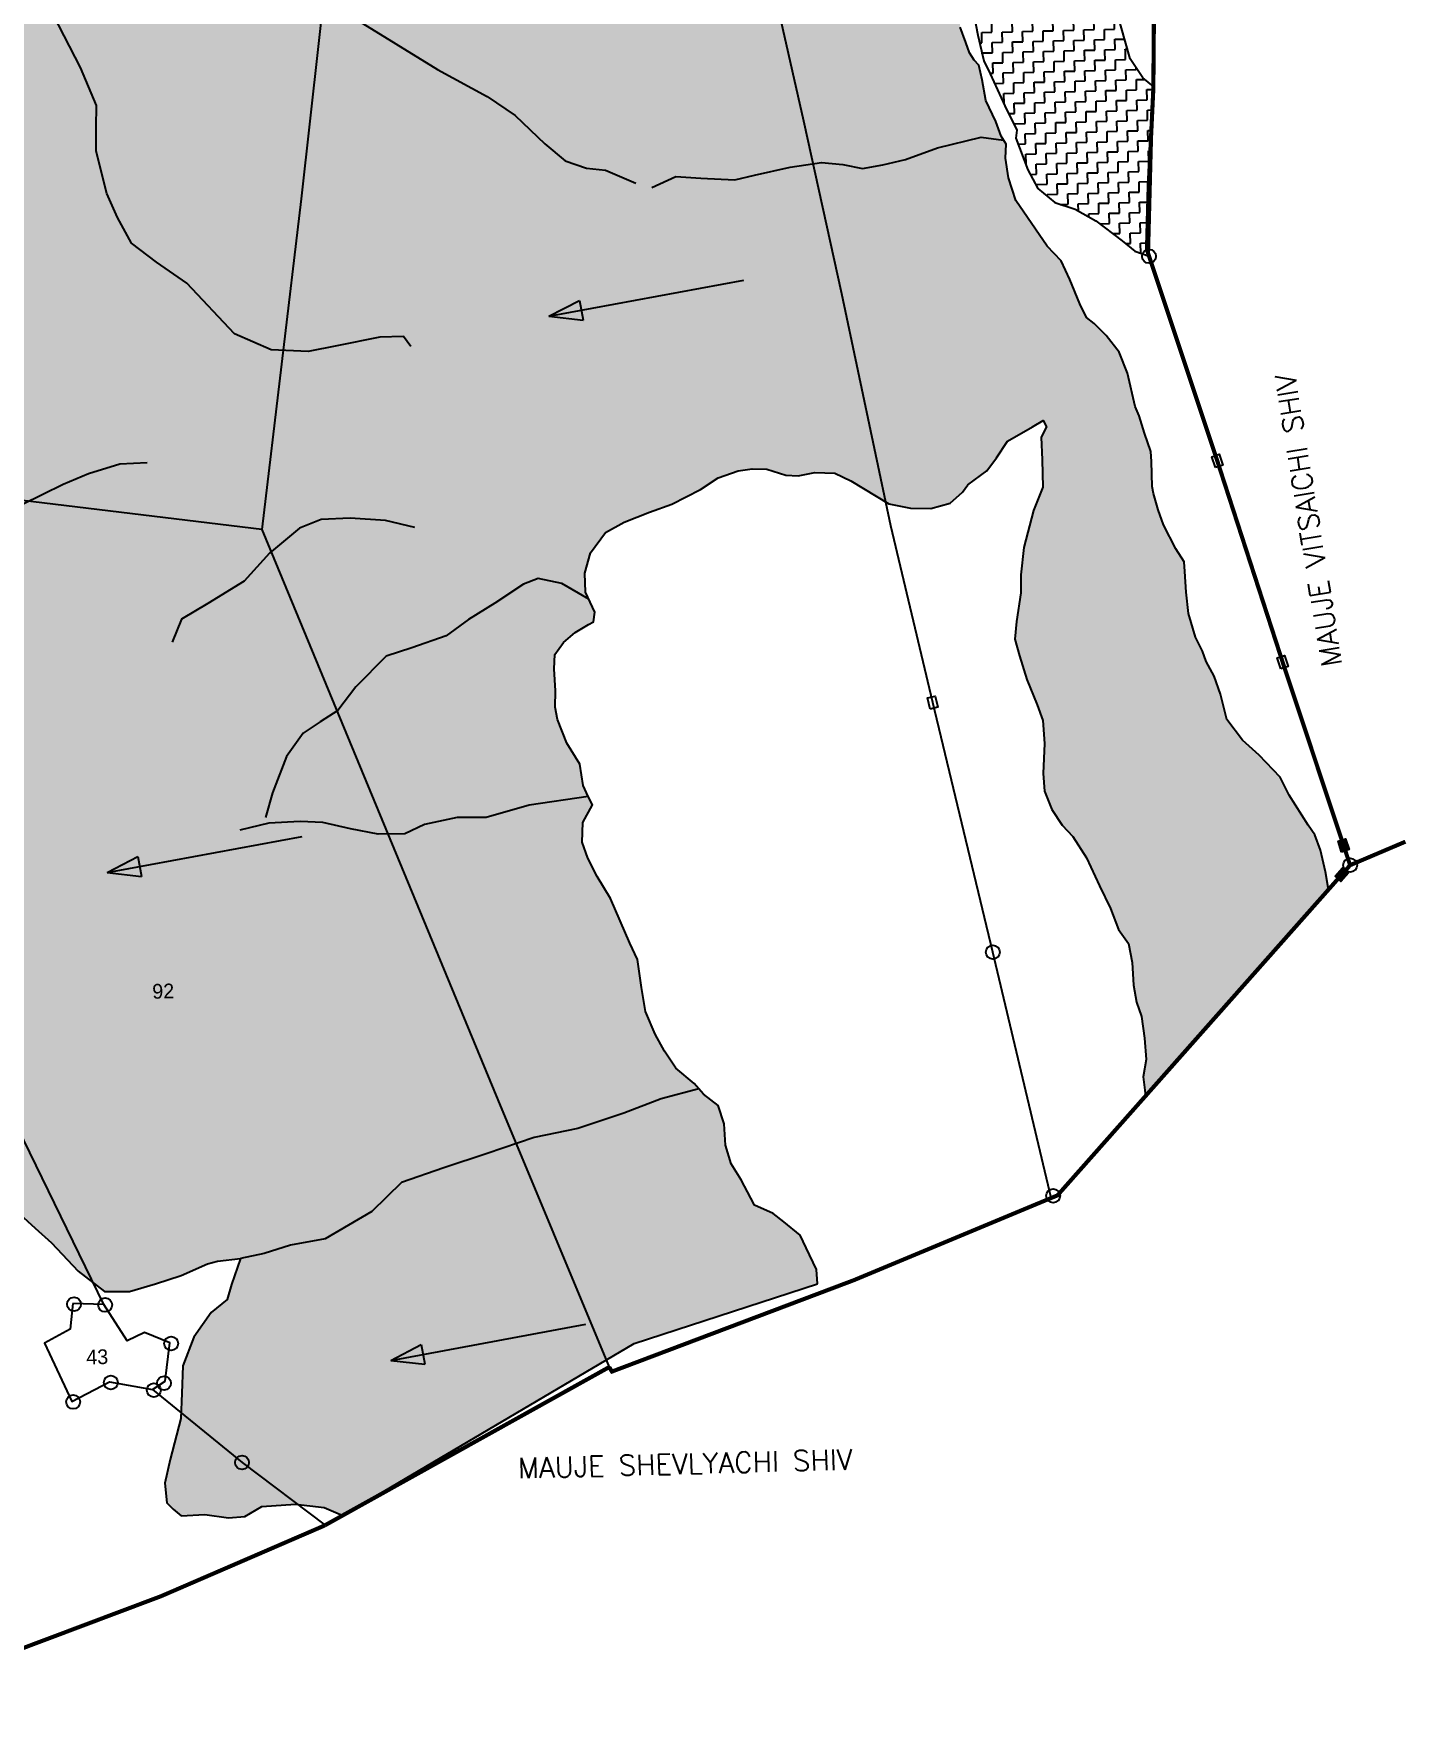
# Model space of a CAD drawing. Header units: metres. Extents: x 294000 to 297255, y 2020693 to 2023290.
# Drawn here: x 296395 to 297255, y 2020869 to 2021916 of the extents above; entities that cross this region are included whole.
import ezdxf
from ezdxf.enums import TextEntityAlignment as Align

# ---------------------------------------------------------------- set-up
doc = ezdxf.new("R2010")
doc.units = ezdxf.units.M
doc.linetypes.add('DIVIDE', pattern=[1.25, 0.5, -0.25, 0, -0.25, 0, -0.25])
for name, color, linetype in [('LINE_WATER', 4, 'Continuous'), ('POLY_HATCH', 12, 'Continuous'), ('POLY_PARCEL', 6, 'Continuous'), ('SYM_ARROW', 1, 'Continuous'), ('SYM_STONE', 1, 'Continuous'), ('TEXT_MAPOUT', 7, 'Continuous'), ('TEXT_PARCEL', 7, 'Continuous'), ('V_BOUND_LINE', 7, 'Continuous'), ('V_DIVIDE_LINE', 7, 'DIVIDE')]:
    doc.layers.add(name, color=color, linetype=linetype)
doc.styles.get("Standard").update_dxf_attribs({"font": 'simplex.shx'})
doc.styles.add('TEXT_MAP', font='', dxfattribs={"height": 1.8})
doc.styles.get('TEXT_MAP').set_extended_font_data('Kruti Dev 050')
pattern_1 = [(1.50064, (293335.346, 2019984.769), (6.225029, 6.559959), [6.394687, -6.394687]), (91.50064, (293341.7385, 2019984.936), (-6.559959, 6.225029), [6.394687, -6.394687])]

# ---------------------------------------------------------------- blocks, each defined once
blk = doc.blocks.new('STONE')
blk.add_circle((0, 0), 0.851)
blk = doc.blocks.new('STONESQUAREFILLED')
blk.add_hatch(color=256).paths.add_polyline_path([(0.7, -0.48), (0.7, 0.48), (-0.7, 0.48), (-0.7, -0.48)])
blk.add_lwpolyline([(-0.7, 0.48), (0.7, 0.48), (0.7, -0.48), (-0.7, -0.48)], close=True)
blk = doc.blocks.new('STONESQUARE')
blk.add_lwpolyline([(-0.7, 0.48), (0.7, 0.48), (0.7, -0.48), (-0.7, -0.48)], close=True)
blk = doc.blocks.new('ARROWASPECT')
h = blk.add_hatch(color=256)
h.paths.add_polyline_path([(2.85, -2.85), (3.72, -1.98), (0, 0)])
h.paths.add_polyline_path([(0, 0), (1.98, -3.72), (2.85, -2.85)])
for points in [[(0, 0), (17.15, -17.15)], [(0, 0), (1.98, -3.72)], [(0, 0), (3.72, -1.98)], [(3.72, -1.98), (1.98, -3.72)]]:
    blk.add_lwpolyline(points)

msp = doc.modelspace()

# ---------------------------------------------------------------- hatches: boundary and pattern name
at = {"layer": 'POLY_HATCH'}
h = msp.add_hatch(dxfattribs=at)
h.set_pattern_fill('ZIGZAG', color=256, scale=51.157499, angle=1.5006, style=0)
h.set_pattern_definition(pattern_1)
h.paths.add_polyline_path([(296966.2, 2021957.5), (296962.1, 2021964.6), (296961.5, 2021977.4), (296960.9, 2021988.5), (296963.4, 2021999), (296963.9, 2022005.7), (296971.1, 2022026.7), (296976.7, 2022029.5), (296984.4, 2022030.6), (296991.5, 2022033.6), (296996.3, 2022040.6), (296998.6, 2022045.9), (297002.5, 2022048.6), (297006.8, 2022062.6), (297012.3, 2022072.7), (297013.6, 2022081), (297017.9, 2022090.4), (297022.8, 2022100.7), (297023.3, 2022109.1), (297022.8, 2022123.2), (297021.2, 2022134.1), (297019.5, 2022145.3), (297018.5, 2022155.4), (297019.3, 2022165.4), (297022.7, 2022173.1), (297028, 2022180.6), (297032, 2022186.3), (297024.2, 2022186.9), (297020.1, 2022186.9), (297018.7, 2022192.1), (297016.9, 2022201.7), (297014.4, 2022210.9), (297008.4, 2022224.4), (297000.1, 2022235.9), (296989.3, 2022245.9), (296977.7, 2022250.6), (296960.2, 2022263.2), (296952.9, 2022268.7), (296944.1, 2022275.6), (296938.9, 2022282.4), (296935.3, 2022301.1), (296928, 2022314.2), (296922, 2022323.7), (296922.1, 2022332.7), (296921.1, 2022336.3), (296929.7, 2022329.9), (296940.1, 2022313), (296952.3, 2022296.2), (296960.2, 2022285.1), (296974.3, 2022274), (296989.2, 2022270.8), (297010.7, 2022266.5), (297024.4, 2022261.5), (297033.9, 2022255.7), (297054.9, 2022246.6), (297046.8, 2022300.7), (297019.8, 2022310.6), (296995.4, 2022323.2), (296976.6, 2022338.4), (296965.5, 2022359.8), (296958.1, 2022375), (296947.7, 2022382.8), (296929.8, 2022393.4), (296918.6, 2022409.7), (296912.7, 2022425.2), (296906.9, 2022438.3), (296898, 2022445.6), (296887.5, 2022444.1), (296883.9, 2022453.1), (296875.8, 2022463.5), (296875.2, 2022464.1), (296212.1, 2022265.3), (296232.3, 2022246.2), (296258.6, 2022221.2), (296268.2, 2022209.1), (296286.8, 2022195.9), (296298.5, 2022197.7), (296317.6, 2022202.1), (296324.8, 2022209.1), (296345.6, 2022204.1), (296366.3, 2022204.1), (296385.7, 2022195.8), (296371.5, 2022192), (296356.4, 2022187.2), (296343.7, 2022185.4), (296329.4, 2022184.5), (296319.1, 2022186.2), (296305.8, 2022187.3), (296293.5, 2022184.5), (296287, 2022172.6), (296286.8, 2022159.3), (296287.3, 2022139.2), (296295.8, 2022116.4), (296316.4, 2022098.2), (296328.5, 2022090.9), (296343.3, 2022071.7), (296351.2, 2022049.3), (296366.5, 2022047.2), (296381.3, 2022041.7), (296395.9, 2022028.8), (296409.5, 2022019.3), (296411, 2022015.9), (296402, 2022002.4), (296401.7, 2021977.4), (296399.4, 2021971.9), (296387.8, 2021981.9), (296373, 2022002.2), (296358.3, 2022020.4), (296335.5, 2022045.4), (296313.6, 2022057.5), (296292.4, 2022058.5), (296276.2, 2022057.6), (296258.2, 2022050.2), (296244.7, 2022040.5), (296221.3, 2022034), (296196.3, 2022029.4), (296169.8, 2022027.8), (296142.5, 2022020.7), (296131, 2022004.1), (296124.2, 2021981.3), (296123.9, 2021953.3), (296126.4, 2021932.8), (296122.2, 2021906.4), (296121.8, 2021886.7), (296127.2, 2021865.7), (296136.7, 2021843.4), (296155.6, 2021814.8), (296165, 2021793.4), (296172.1, 2021767.6), (296181.8, 2021754.1), (296196.5, 2021718.8), (296198.8, 2021705.1), (296205.1, 2021669.4), (296208.8, 2021642), (296218.8, 2021616.8), (296234.3, 2021591.4), (296246.6, 2021571.1), (296262.1, 2021561.2), (296275.4, 2021560.6), (296289.1, 2021563.4), (296306.5, 2021572.2), (296322.5, 2021583.4), (296337.5, 2021592.6), (296341.1, 2021602.5), (296351.7, 2021612.6), (296364.9, 2021615.4), (296368.4, 2021614.1), (296363.6, 2021606.6), (296340.1, 2021585.3), (296328.3, 2021568.8), (296318.7, 2021559.7), (296290.4, 2021550.2), (296257.7, 2021541.9), (296239.5, 2021521.7), (296235, 2021507.8), (296230.8, 2021497.9), (296217.9, 2021484.3), (296200, 2021471.5), (296175.3, 2021458.1), (296170.2, 2021447), (296170.8, 2021440.6), (296176.8, 2021436.8), (296179.5, 2021430), (296196.3, 2021425.1), (296207.7, 2021422.4), (296220.1, 2021416.9), (296223.7, 2021411.1), (296218.9, 2021406), (296242.4, 2021396.6), (296263.3, 2021386.4), (296276.2, 2021382.8), (296289, 2021381.6), (296298.2, 2021384.3), (296304.3, 2021379.6), (296310.1, 2021383.6), (296316.7, 2021376), (296315, 2021364.6), (296306, 2021352.1), (296306.4, 2021336.4), (296294.5, 2021319.4), (296280.3, 2021299.9), (296262.6, 2021279.1), (296248.1, 2021271.4), (296238, 2021261.3), (296235, 2021245), (296235.7, 2021238.2), (296243.8, 2021227.6), (296254.7, 2021223.9), (296269.2, 2021217.4), (296280.6, 2021212.8), (296283.1, 2021209), (296294.1, 2021205.3), (296300, 2021206.2), (296312.9, 2021202.6), (296325.9, 2021194.1), (296345.8, 2021184.3), (296361.7, 2021180.8), (296377.3, 2021184.7), (296384.3, 2021179.4), (296396.4, 2021168.5), (296406.5, 2021159.3), (296423.2, 2021141.6), (296439.8, 2021128.7), (296455.5, 2021128.7), (296471.6, 2021133.5), (296487.7, 2021138.8), (296504.2, 2021146.1), (296510.5, 2021147.8), (296524.8, 2021149.5), (296519.3, 2021133.2), (296516.6, 2021123.8), (296506.5, 2021115.7), (296495.6, 2021100.2), (296488.7, 2021082.3), (296488.2, 2021065.1), (296487.6, 2021049.3), (296480.9, 2021023.6), (296477.4, 2021008.8), (296478.7, 2020996.5), (296482.7, 2020992.7), (296487.7, 2020988.4), (296502.5, 2020989.3), (296517.3, 2020987.2), (296527.6, 2020988), (296538.2, 2020994.2), (296559.3, 2020995.7), (296577.1, 2020993.7), (296588.8, 2020988.7), (296771.1, 2021096.3), (296885.9, 2021133.6), (296885.2, 2021142.5), (296878.8, 2021156.1), (296875, 2021164.1), (296864.8, 2021172.4), (296858.1, 2021177.6), (296846.4, 2021182.8), (296844.1, 2021187.2), (296838.1, 2021198.6), (296831.8, 2021208.6), (296828.3, 2021220.3), (296827.5, 2021233.7), (296823.6, 2021245.1), (296814.5, 2021252.3), (296808.7, 2021258.9), (296797.2, 2021268.5), (296790.1, 2021279.2), (296784.3, 2021289.8), (296778.1, 2021303.9), (296775.6, 2021318.9), (296773.1, 2021336.4), (296768.3, 2021346.7), (296756.3, 2021374.6), (296747.9, 2021388.4), (296742.2, 2021399.8), (296738.6, 2021410), (296738.9, 2021422.3), (296745.1, 2021433.2), (296742.4, 2021438.5), (296739.2, 2021445.3), (296737.2, 2021458.7), (296728.9, 2021471.8), (296723.2, 2021486.7), (296721.7, 2021494.3), (296722, 2021504.6), (296721.1, 2021518.4), (296721.4, 2021527.4), (296727, 2021534.8), (296734.1, 2021541), (296742.5, 2021546.1), (296745.7, 2021547.8), (296746.5, 2021553.8), (296740.7, 2021566.3), (296740.2, 2021578.2), (296743.7, 2021590.8), (296753.2, 2021603.6), (296764.8, 2021610.1), (296780.8, 2021616.4), (296794.6, 2021621.3), (296812.6, 2021630.6), (296823.6, 2021637.8), (296836.2, 2021642.3), (296844.9, 2021643.4), (296854.2, 2021643.3), (296866, 2021639.5), (296873.8, 2021639), (296884.1, 2021641.1), (296896.6, 2021640.7), (296906.7, 2021635.9), (296930.5, 2021621.5), (296943.9, 2021618.8), (296956.7, 2021618.6), (296968.8, 2021622), (296976.6, 2021628.9), (296979.8, 2021633.5), (296991.7, 2021642.1), (296997.8, 2021650.3), (297004.7, 2021660.7), (297020.2, 2021669.8), (297026.9, 2021673.6), (297029, 2021669.7), (297025.8, 2021663.2), (297026.4, 2021649.1), (297026.7, 2021631.9), (297020.9, 2021617.3), (297014.8, 2021594.3), (297013.1, 2021577.1), (297013, 2021565.9), (297010.2, 2021548), (297009.2, 2021536.8), (297012.2, 2021526.4), (297016.7, 2021511.7), (297023.3, 2021495.9), (297026.7, 2021486), (297027.8, 2021471.6), (297027, 2021452.9), (297027.8, 2021441.9), (297032.3, 2021430.4), (297038.9, 2021420.6), (297045.5, 2021413.4), (297054, 2021400.1), (297062.3, 2021382.5), (297069, 2021368.4), (297074.1, 2021355.3), (297080.3, 2021346.5), (297082.6, 2021334.7), (297083.5, 2021320.4), (297085.3, 2021309.7), (297088.4, 2021300.9), (297090.4, 2021287.2), (297091.5, 2021274), (297089.6, 2021263), (297090.5, 2021254.7), (297090.9, 2021250.9), (297205.4, 2021380.2), (297203.6, 2021391.3), (297200.5, 2021404.8), (297197, 2021414.5), (297192.8, 2021420.5), (297180.8, 2021439.2), (297175.3, 2021450.5), (297162.2, 2021464.4), (297151.6, 2021473.8), (297141.8, 2021486.7), (297138, 2021502.4), (297133.9, 2021513.8), (297128.9, 2021523), (297126.6, 2021529.4), (297122.2, 2021538.1), (297118, 2021553), (297116.4, 2021566.4), (297115.7, 2021579.2), (297115.1, 2021585.2), (297110, 2021593.5), (297102.2, 2021608.5), (297098.9, 2021617.9), (297095.3, 2021630.2), (297094.8, 2021648), (297094.4, 2021654.3), (297090.3, 2021665.8), (297087, 2021676.6), (297084.6, 2021682.5), (297079.7, 2021703.4), (297074.5, 2021716.5), (297066.4, 2021726.9), (297058.8, 2021734.3), (297054, 2021738.2), (297049.9, 2021746.7), (297043.7, 2021762), (297038.3, 2021773.6), (297029.5, 2021782.8), (297009.9, 2021811.4), (297005.3, 2021825.5), (297003.5, 2021837.7), (297003.9, 2021846.5), (297000.6, 2021851.6), (296997.3, 2021860.8), (296991.2, 2021873.8), (296988.9, 2021886.9), (296986.8, 2021895.9), (296983.9, 2021899.2), (296980.8, 2021903.6), (296978.6, 2021910.2), (296975, 2021919.7), (296975, 2021927.8), (296973.8, 2021935.6), (296969.8, 2021944.7)])
h = msp.add_hatch(dxfattribs=at)
h.set_pattern_fill('ZIGZAG', color=256, scale=51.157499, angle=1.5006, style=0)
h.set_pattern_definition(pattern_1)
h.paths.add_polyline_path([(296981.8, 2021937.6), (296986.1, 2021914.7), (296989, 2021902.6), (297080.1, 2021905), (297075.6, 2021920.6), (297071.8, 2021933.6), (297066.1, 2021947.1), (297063.6, 2021964.6), (297065.7, 2021971.8), (297072.2, 2021984.8), (297079.4, 2021993.2), (297082.5, 2021991), (297091.3, 2021995.4), (297083.3, 2022058.4), (297063.5, 2022059.9), (297051, 2022058.4), (297037.3, 2022058.3), (297028, 2022055), (297019.5, 2022044.2), (297012.7, 2022032.3), (297004.3, 2022023.3), (296993.1, 2022017.6), (296983.3, 2022009.7), (296977.9, 2021997.3), (296977.9, 2021986.5), (296976.7, 2021968), (296977, 2021955.7)])
h = msp.add_hatch(dxfattribs=at)
h.set_pattern_fill('ZIGZAG', color=256, scale=51.157499, angle=1.5006, style=0)
h.set_pattern_definition(pattern_1)
h.paths.add_polyline_path([(297095.9, 2021881.3), (297095.9, 2021882.7), (297089.3, 2021888), (297081.5, 2021900), (297080.1, 2021905), (296989, 2021902.6), (296989.9, 2021898.7), (296993.8, 2021890.5), (297003.1, 2021870.6), (297010.6, 2021855.3), (297009.8, 2021850.4), (297017.4, 2021830.6), (297023.7, 2021818.9), (297034.2, 2021810), (297047.1, 2021805.8), (297059.9, 2021798.7), (297076.4, 2021786.1), (297084.3, 2021779.7), (297089.2, 2021777.9, -0.232521), (297091.9, 2021780.6), (297093, 2021820.2)])

# ---------------------------------------------------------------- linework, layer by layer
at = {"layer": 'LINE_WATER'}
for points in [[(296410.2, 2022017.6), (296433.6, 2022007.1), (296455.3, 2022005.7), (296476, 2022001.8), (296491.5, 2021993.4), (296509.1, 2021977.6), (296522.7, 2021965.7), (296538.8, 2021951.9), (296558.3, 2021938.2), (296582.7, 2021928.5), (296596, 2021925.4), (296648.1, 2021893.2), (296679.1, 2021876.3), (296696.6, 2021864.5), (296715.2, 2021846.8), (296727.9, 2021836.2), (296741.3, 2021831.6), (296753.2, 2021830.4), (296772.1, 2021822.1)], [(296631.4, 2021720), (296626.9, 2021726.3), (296612.1, 2021725.9), (296585.2, 2021720.3), (296567.1, 2021716.9), (296544, 2021717.8), (296521.1, 2021728), (296491.3, 2021759.6), (296472.3, 2021772.8), (296456.7, 2021784.7), (296447.9, 2021800.7), (296441.2, 2021815.7), (296434.5, 2021842.2), (296434.6, 2021857), (296434.8, 2021870.7), (296424.8, 2021894.5), (296407.6, 2021927.7), (296399.4, 2021942.2), (296401.2, 2021948.7), (296400.8, 2021963.4), (296399.4, 2021971.9)], [(296782.1, 2021819.5), (296797.1, 2021826.3), (296812.9, 2021825.2), (296834.1, 2021824.3), (296846.3, 2021827.1), (296868.8, 2021832.1), (296888.3, 2021835), (296901.6, 2021833.9), (296914, 2021831.3), (296926.7, 2021833.6), (296940.9, 2021836.9), (296960.9, 2021844.3), (296988.2, 2021850.9), (297002.2, 2021849)], [(296466.5, 2021647.3), (296449.3, 2021646.3), (296429.8, 2021640.4), (296413.8, 2021633.6), (296388.5, 2021621.2), (296368.4, 2021614.1)], [(296633.9, 2021606.8), (296615.6, 2021611.2), (296593.5, 2021612.6), (296575.3, 2021611.7), (296561.7, 2021606.4), (296542.9, 2021590.7), (296527.2, 2021573.1), (296504.4, 2021559.2), (296488, 2021549.5), (296482, 2021535.1)], [(296742.7, 2021561.9), (296725.9, 2021571.8), (296711.1, 2021574.9), (296701.9, 2021571.2), (296684, 2021559.4), (296667.5, 2021549.2), (296653.5, 2021539), (296632.1, 2021531.5), (296616, 2021526.2), (296596.9, 2021507.1), (296585.8, 2021492.3), (296574.7, 2021485.2), (296564.1, 2021478), (296553.6, 2021463.5), (296544.9, 2021440.7), (296540.4, 2021425.4)], [(296742.4, 2021438.5), (296705.4, 2021433), (296678.6, 2021425.4), (296660.4, 2021425.4), (296639.9, 2021420.9), (296627.7, 2021415.2), (296611, 2021414.8), (296593.7, 2021418.2), (296576.4, 2021422.2), (296562.2, 2021422.8), (296542.5, 2021421.8), (296524.5, 2021417.4)], [(296811.6, 2021255.6), (296788, 2021249.4), (296764.6, 2021240.4), (296735.9, 2021230.8), (296708.5, 2021225.2), (296679.2, 2021215.1), (296652, 2021206.1), (296625.6, 2021197), (296607, 2021178.9), (296577.8, 2021161.8), (296556.2, 2021157.8), (296539.7, 2021152.5), (296524.8, 2021149.5)]]:
    msp.add_lwpolyline(points, dxfattribs=at)
at = {"layer": 'POLY_HATCH'}
for points in [[(297083.3, 2022058.4), (297063.5, 2022059.9), (297051, 2022058.4), (297037.3, 2022058.3), (297028, 2022055), (297019.5, 2022044.2), (297012.7, 2022032.3), (297004.3, 2022023.3), (296993.1, 2022017.6), (296983.3, 2022009.7), (296977.9, 2021997.3), (296977.9, 2021986.5), (296976.7, 2021968), (296977, 2021955.7), (296981.8, 2021937.6), (296986.1, 2021914.7), (296989.9, 2021898.7), (296993.8, 2021890.5), (297003.1, 2021870.6), (297010.6, 2021855.3), (297009.8, 2021850.4)], [(297095.9, 2021882.7), (297089.3, 2021888), (297081.5, 2021900), (297075.6, 2021920.6), (297071.8, 2021933.6), (297066.1, 2021947.1), (297063.6, 2021964.6), (297065.7, 2021971.8), (297072.2, 2021984.8), (297079.4, 2021993.2), (297082.5, 2021991), (297091.3, 2021995.4)], [(297000.6, 2021851.6), (296997.3, 2021860.8), (296991.2, 2021873.8), (296988.9, 2021886.9), (296986.8, 2021895.9), (296983.9, 2021899.2), (296980.8, 2021903.6), (296978.6, 2021910.2), (296975, 2021919.7)], [(297093.2, 2021776.4), (297093.2, 2021776.4), (297095.9, 2021881.3), (297095.9, 2021882.7)], [(297205.4, 2021380.2), (297203.6, 2021391.3), (297200.5, 2021404.8), (297197, 2021414.5), (297192.8, 2021420.5), (297180.8, 2021439.2), (297175.3, 2021450.5), (297162.2, 2021464.4), (297151.6, 2021473.8), (297141.8, 2021486.7), (297138, 2021502.4), (297133.9, 2021513.8), (297128.9, 2021523), (297126.6, 2021529.4), (297122.2, 2021538.1), (297118, 2021553), (297116.4, 2021566.4), (297115.7, 2021579.2), (297115.1, 2021585.2), (297110, 2021593.5), (297102.2, 2021608.5), (297098.9, 2021617.9), (297095.9, 2021628.1), (297095.2, 2021632.5), (297094.8, 2021648), (297094.4, 2021654.3), (297090.3, 2021665.8), (297087, 2021676.6), (297084.6, 2021682.5), (297079.7, 2021703.4), (297074.5, 2021716.5), (297066.4, 2021726.9), (297058.8, 2021734.3), (297054, 2021738.2), (297049.9, 2021746.7), (297043.7, 2021762), (297038.3, 2021773.6), (297029.5, 2021782.8), (297009.9, 2021811.4), (297005.3, 2021825.5), (297003.5, 2021837.7), (297003.9, 2021846.5), (297000.6, 2021851.6)], [(297009.8, 2021850.4), (297017.4, 2021830.6), (297023.7, 2021818.9), (297034.2, 2021810), (297047.1, 2021805.8), (297059.9, 2021798.7), (297076.4, 2021786.1), (297084.3, 2021779.7), (297093.2, 2021776.4)], [(296885.9, 2021133.6), (296885.2, 2021142.5), (296878.8, 2021156.1), (296875, 2021164.1), (296864.8, 2021172.4), (296858.1, 2021177.6), (296846.4, 2021182.8), (296844.1, 2021187.2), (296838.1, 2021198.6), (296831.8, 2021208.6), (296828.3, 2021220.3), (296827.5, 2021233.7), (296823.6, 2021245.1), (296814.5, 2021252.3), (296808.7, 2021258.9), (296797.2, 2021268.5), (296790.1, 2021279.2), (296784.3, 2021289.8), (296778.1, 2021303.9), (296775.6, 2021318.9), (296773.1, 2021336.4), (296768.3, 2021346.7), (296756.3, 2021374.6), (296747.9, 2021388.4), (296742.2, 2021399.8), (296738.6, 2021410), (296738.9, 2021422.3), (296745.1, 2021433.2), (296742.4, 2021438.5), (296739.2, 2021445.3), (296737.2, 2021458.7), (296728.9, 2021471.8), (296723.2, 2021486.7), (296721.7, 2021494.3), (296722, 2021504.6), (296721.1, 2021518.4), (296721.4, 2021527.4), (296727, 2021534.8), (296734.1, 2021541), (296742.5, 2021546.1), (296745.7, 2021547.8), (296746.5, 2021553.8), (296740.7, 2021566.3), (296740.2, 2021578.2), (296743.7, 2021590.8), (296753.2, 2021603.6), (296764.8, 2021610.1), (296780.8, 2021616.4), (296794.6, 2021621.3), (296812.6, 2021630.6), (296823.6, 2021637.8), (296836.2, 2021642.3), (296844.9, 2021643.4), (296854.2, 2021643.3), (296866, 2021639.5), (296873.8, 2021639), (296884.1, 2021641.1), (296896.6, 2021640.7), (296906.7, 2021635.9), (296930.5, 2021621.5), (296943.9, 2021618.8), (296956.7, 2021618.6), (296968.8, 2021622), (296976.6, 2021628.9), (296979.8, 2021633.5), (296991.7, 2021642.1), (296997.8, 2021650.3), (297004.7, 2021660.7), (297020.2, 2021669.8), (297026.9, 2021673.6), (297029, 2021669.7), (297025.8, 2021663.2), (297026.4, 2021649.1), (297026.7, 2021631.9), (297020.9, 2021617.3), (297014.8, 2021594.3), (297013.1, 2021577.1), (297013, 2021565.9), (297010.2, 2021548), (297009.2, 2021536.8), (297012.2, 2021526.4), (297016.7, 2021511.7), (297023.3, 2021495.9), (297026.7, 2021486), (297027.8, 2021471.6), (297027, 2021452.9), (297027.8, 2021441.9), (297032.3, 2021430.4), (297038.9, 2021420.6), (297045.5, 2021413.4), (297054, 2021400.1), (297062.3, 2021382.5), (297069, 2021368.4), (297074.1, 2021355.3), (297080.3, 2021346.5), (297082.6, 2021334.7), (297083.5, 2021320.4), (297085.3, 2021309.7), (297088.4, 2021300.9), (297090.4, 2021287.2), (297091.5, 2021274), (297089.6, 2021263), (297090.5, 2021254.7), (297090.9, 2021250.9)], [(297090.9, 2021250.9), (297205.4, 2021380.2)], [(296384.3, 2021179.4), (296396.4, 2021168.5), (296406.5, 2021159.3), (296423.2, 2021141.6), (296439.8, 2021128.7), (296455.5, 2021128.7), (296471.6, 2021133.5), (296487.7, 2021138.8), (296504.2, 2021146.1), (296510.5, 2021147.8), (296524.8, 2021149.5), (296519.3, 2021133.2), (296516.6, 2021123.8), (296506.5, 2021115.7), (296495.6, 2021100.2), (296488.7, 2021082.3), (296488.2, 2021065.1), (296487.6, 2021049.3), (296480.9, 2021023.6), (296477.4, 2021008.8), (296478.7, 2020996.5), (296482.7, 2020992.7), (296487.7, 2020988.4), (296502.5, 2020989.3), (296517.3, 2020987.2), (296527.6, 2020988), (296538.2, 2020994.2), (296559.3, 2020995.7), (296577.1, 2020993.7), (296588.8, 2020988.7)], [(296588.8, 2020988.7), (296771.1, 2021096.3), (296885.9, 2021133.6)]]:
    msp.add_lwpolyline(points, dxfattribs=at)
at = {"layer": 'POLY_PARCEL'}
for points in [[(297032, 2021187.3), (296995.5, 2021341.1), (296957.9, 2021497.2), (296931.7, 2021607.8), (296901, 2021753), (296877.2, 2021860.9), (296860.5, 2021934.5), (296872.5, 2022110.6), (296872.9, 2022160.2), (296878.9, 2022257.2), (296881.8, 2022302), (296821.7, 2022423.7), (296714.7, 2022654.5)], [(296604.8, 2022201.1), (296605.9, 2022199.5), (296562.7, 2021812.4), (296538.2, 2021605.4)], [(296538.2, 2021605.4), (296346.9, 2021628.7), (296180.9, 2021648.9)], [(296538.2, 2021605.4), (296685.9, 2021248.8), (296755.5, 2021081.5)], [(296439.4, 2021120.7), (296242.4, 2021524.5)], [(296419.9, 2021121.2), (296418.2, 2021105.3), (296402.3, 2021096.5), (296419.4, 2021060), (296442.9, 2021072.2), (296469.8, 2021067.4)], [(296439.4, 2021120.7), (296419.9, 2021121.2)], [(296469.8, 2021067.4), (296477.7, 2021072.7), (296480.7, 2021096.6), (296464.8, 2021103.1), (296453.9, 2021098), (296439.4, 2021120.7)], [(296469.8, 2021067.4), (296525.8, 2021021.8), (296577.8, 2020982.6)]]:
    msp.add_lwpolyline(points, dxfattribs=at)
at = {"layer": 'V_BOUND_LINE', "const_width": 2.56}
for points in [[(296714.7, 2022654.5), (296814.8, 2022556.6), (296892.1, 2022480.1), (296966.8, 2022408.5), (297041.4, 2022336.8), (297060.9, 2022206.7), (297080.3, 2022082.3), (297096.5, 2021954.6), (297095.9, 2021881.3), (297093, 2021820.2), (297091.9, 2021780.4), (297135.9, 2021648.4), (297176.8, 2021522.5), (297219, 2021395.5), (297035.9, 2021188.9), (297032, 2021187.3)], [(297032, 2021187.3), (296908.6, 2021135.9), (296757.2, 2021078.7), (296755.5, 2021081.5)], [(296755.5, 2021081.5), (296577.8, 2020982.6)], [(296577.8, 2020982.6), (296577, 2020982.2), (296475.2, 2020938.2), (296356.9, 2020893.7), (296244.2, 2020870.4)]]:
    msp.add_lwpolyline(points, dxfattribs=at)
at = {"layer": 'V_DIVIDE_LINE', "ltscale": 10, "const_width": 2.56, "flags": 128}
msp.add_lwpolyline([(297219, 2021395.5), (297253.6, 2021410.2)], dxfattribs=at)

# ---------------------------------------------------------------- block references
at = {"layer": 'SYM_ARROW', "xscale": 5.115749868854017, "yscale": 5.115749868854017, "zscale": 5.115749868854017, "rotation": 55.49640317168245}
for p in [(296717.8, 2021738.9), (296441.5, 2021390.9), (296618.8, 2021085.7)]:
    msp.add_blockref('ARROWASPECT', p, dxfattribs=at)
at = {"layer": 'SYM_STONE', "linetype": 'Continuous', "xscale": 5.115749868854016, "yscale": 5.115749868854016, "zscale": 5.115749868854016}
for name, p, rotation in [('STONE', (297093.2, 2021776.4), 1.500639526264098), ('STONESQUARE', (296957.9, 2021497.2), 103.289876709915), ('STONE', (297219, 2021395.5), 1.500639526264098), ('STONE', (296995.5, 2021341.1), 1.500639526264098), ('STONE', (297033.2, 2021188.6), 1.500639526264098), ('STONE', (296420.7, 2021120.9), 1.500639526264098), ('STONE', (296440.2, 2021120.4), 1.500639526264098), ('STONE', (296481.5, 2021096.3), 1.500639526264098), ('STONE', (296443.7, 2021071.9), 1.500639526264098), ('STONE', (296477, 2021071.4), 1.500639526264098), ('STONE', (296420.2, 2021059.7), 1.500639526264098), ('STONE', (296470.6, 2021067.1), 1.500639526264098)]:
    msp.add_blockref(name, p, dxfattribs=dict(at, rotation=rotation))
at = {"layer": 'SYM_STONE'}
for name, p, xscale, yscale, zscale, rotation in [('STONESQUARE', (297135.9, 2021648.4), 5.115749868854016, 5.115749868854016, 5.115749868854016, 108.4339125514569), ('STONESQUARE', (297176.8, 2021522.5), 5.115749868854016, 5.115749868854016, 5.115749868854016, 107.9990686414702), ('STONESQUAREFILLED', (297214.9, 2021407.9), 5.115749868854017, 5.115749868854017, 5.115749868854017, 108.3718955863486), ('STONESQUAREFILLED', (297213.8, 2021389.6), 5.115749868854016, 5.115749868854016, 5.115749868854016, 228.4469848205066), ('STONE', (296525.8, 2021021.8), 5.115749868854017, 5.115749868854017, 5.115749868854017, 40.60143505300118)]:
    msp.add_blockref(name, p, dxfattribs=dict(at, xscale=xscale, yscale=yscale, zscale=zscale, rotation=rotation))

# ---------------------------------------------------------------- texts
at = {"layer": 'TEXT_MAPOUT'}
for s, rotation, p in [('MAUJE VITSAICHI SHIV', 99.1959, (297214, 2021520.9)), ('MAUJE SHEVLYACHI SHIV', 1.5006, (296698.5, 2021011.9))]:
    msp.add_text(s, height=12.789, rotation=rotation, dxfattribs=at).set_placement(p)
at = {"layer": 'TEXT_PARCEL', "style": 'TEXT_MAP'}
for s, p in [('92', (296476.5, 2021316.7)), ('43', (296435.2, 2021087.9))]:
    msp.add_text(s, height=9.21, rotation=1.5006, dxfattribs=at).set_placement(p, align=Align.MIDDLE)

doc.saveas('drawing.dxf')
